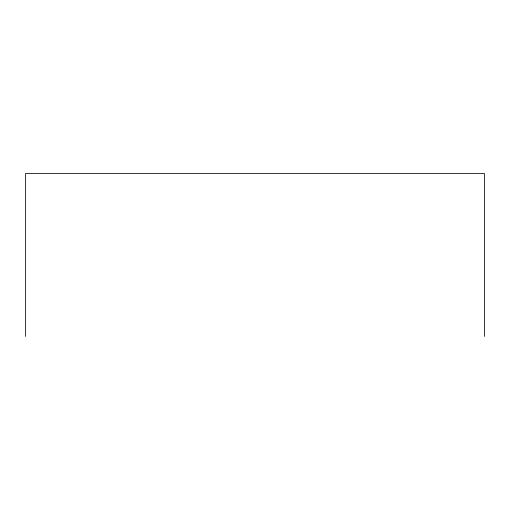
<?xml version="1.0" encoding="UTF-8"?>
<svg xmlns="http://www.w3.org/2000/svg" width="510" height="510" viewBox="0 0 510 510"><rect width="100%" height="100%" fill="white"/><g stroke="black" fill="none" stroke-linecap="round" stroke-linejoin="round"><path stroke-width="0.76" d="M484.5 336.441L484.5 173.559L25.5 173.559L25.5 336.441"/></g></svg>
